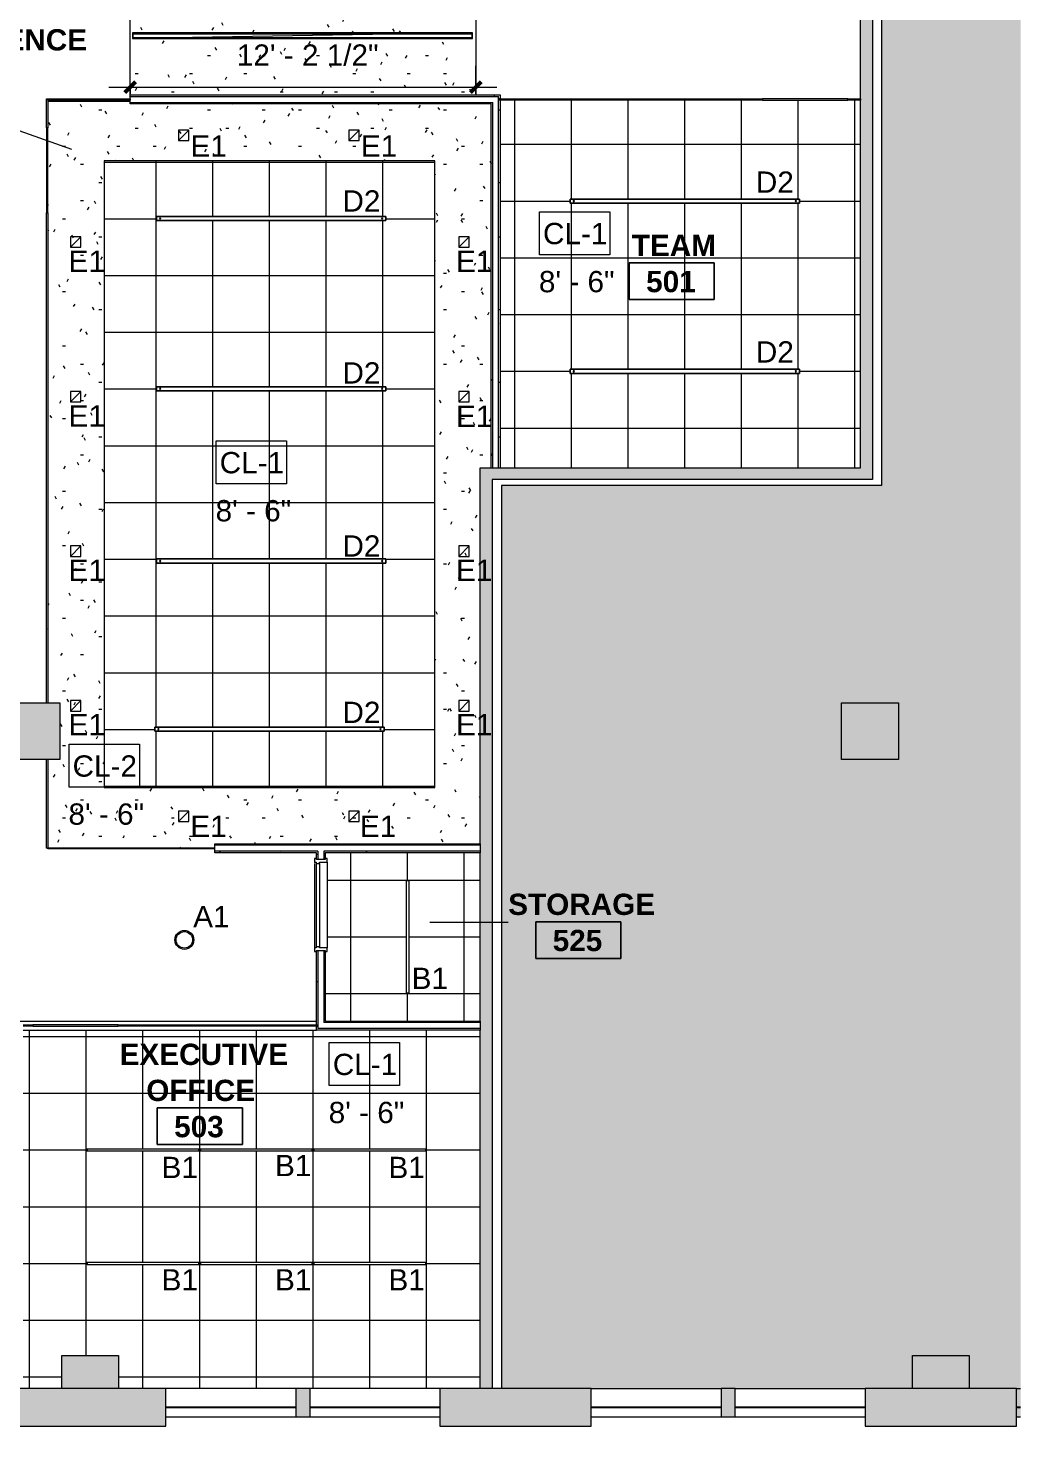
# Model space of a CAD drawing. Header units: inches. Extents: x 0 to 1865, y 0 to 1094.
# Drawn here: x 1445 to 1865, y 0 to 603 of the extents above; entities that cross this region are included whole.
import ezdxf

# ---------------------------------------------------------------- set-up
doc = ezdxf.new("R2010")
doc.units = ezdxf.units.IN
doc.header["$MEASUREMENT"] = 0
for name, color, linetype, lineweight in [('_DEMISING WALLS', 7, 'Continuous', 9), ('A-ANNO-DIMS', 211, 'Continuous', 9), ('A-ANNO-DIMS-96', 211, 'Continuous', 9), ('A-AREA-IDEN', 2, 'Continuous', 9), ('A-CLNG', 13, 'Continuous', 13), ('A-CLNG-IDEN', 151, 'Continuous', 9), ('A-CLNG-PATT', 13, 'Continuous', 13), ('A-DETL', 90, 'Continuous', 9), ('A-DETL-GENF', 92, 'Continuous', 9), ('A-DOOR', 31, 'Continuous', 13), ('A-WALL', 113, 'Continuous', 13), ('A-WALL-PATT', 111, 'Continuous', 13), ('E-LITE-EQPM', 33, 'Continuous', 9), ('E-LITE-EQPM-IDEN', 33, 'Continuous', 9), ('I-WALL', 2, 'Continuous', 13), ('S-COLS', 52, 'Continuous', 13), ('Victor Bldg - 5th Floor_LINK_dwg', 8, 'Continuous', 9), ('WINDOWS', 7, 'Continuous', 9), ('WINDOWS SILL', 7, 'Continuous', 9)]:
    doc.layers.add(name, color=color, linetype=linetype, lineweight=lineweight)
doc.styles.add('Arial', font='arial.ttf', dxfattribs={"height": 9})
doc.styles.add('Swis721 Lt BT', font='swissl.ttf', dxfattribs={"height": 9})
doc.styles.add('Swis721 Lt BT_B', font='', dxfattribs={"height": 9})
doc.styles.get('Swis721 Lt BT_B').set_extended_font_data('Swis721 Lt BT', bold=True)
doc.dimstyles.new('OTJ_-_3_32__Linear__1_2__Tolerance', dxfattribs={"dimscale": 12, "dimtxt": 9.497835, "dimasz": 0.375, "dimexe": 0.75, "dimexo": 0.5, "dimgap": 0.5, "dimtad": 1, "dimdec": 1, "dimrnd": 0.5, "dimzin": 3, "dimdsep": 46, "dimlunit": 4, "dimtxsty": 'Swis721 Lt BT', "dimblk1": 'OBLIQUE', "dimblk2": 'OBLIQUE', "dimsah": 1, "dimcen": 0.09, "dimdle": 0.75, "dimazin": 0, "dimtfac": 1, "dimtdec": 4, "dimtix": 1, "dimtmove": 0, "dimatfit": 3, "dimfxl": 1, "dimtvp": 1, "dimfrac": 2, "dimtolj": 1, "dimtzin": 0, "dimarcsym": 2})
pattern_1 = [(0, (0, 0), (30.72, 7.68), [1.267, -21.773, 1.267, -21.773, -122.88]), (0, (0, 0), (30.72, 7.68), [-46.08, 1.267, -44.813, 1.267, -21.773, -53.76]), (0, (0, 0), (30.72, 7.68), [-115.2, 1.267, -14.093, 1.267, -37.133]), (120, (11.52, 3.84), (-22.011075, 22.7643), [1.267, -21.773, 1.267, -21.773, -122.88]), (120, (11.52, 3.84), (-22.011075, 22.7643), [-46.08, 1.267, -44.813, 1.267, -21.773, -53.76]), (120, (11.52, 3.84), (-22.011075, 22.7643), [-115.2, 1.267, -14.093, 1.267, -37.133]), (240, (15.36, 19.2), (-8.708925, -30.4443), [1.267, -21.773, 1.267, -21.773, -122.88]), (240, (15.36, 19.2), (-8.708925, -30.4443), [-46.08, 1.267, -44.813, 1.267, -21.773, -53.76]), (240, (15.36, 19.2), (-8.708925, -30.4443), [-115.2, 1.267, -14.093, 1.267, -37.133])]

# ---------------------------------------------------------------- blocks, each defined once
blk = doc.blocks.new('Concrete-Rectangular-Column - 24_ X 24_-6973359-REFLECTED CEILING PLAN')
at = {"layer": 'S-COLS', "lineweight": 9}
blk.add_hatch(color=7, dxfattribs=at).paths.add_polyline_path([(12, -12), (12, 12), (-12, 12), (-12, -12)], flags=0)
at = {"layer": 'S-COLS', "color": 8, "lineweight": 20}
for p, q in [((-12, 12), (12, 12)), ((-12, -12), (-12, 12)), ((12, 12), (12, -12)), ((12, -12), (-12, -12))]:
    blk.add_line(p, q, dxfattribs=at)
blk = doc.blocks.new('Concrete-Rectangular-Column - 24_ X 24_-V3-REFLECTED CEILING PLAN')
at = {"layer": 'S-COLS', "lineweight": 9}
blk.add_hatch(color=7, dxfattribs=at).paths.add_polyline_path([(-12, -2), (12, -2), (12, 12), (-12, 12)], flags=0)
at = {"layer": 'S-COLS', "color": 8, "lineweight": 20}
for p, q in [((-12, 12), (12, 12)), ((-12, -2), (-12, 12)), ((12, 12), (12, -2))]:
    blk.add_line(p, q, dxfattribs=at)
blk = doc.blocks.new('L-Pendant-Axis-Sculpt-Direct_Indirect - SCDI-F-8-4584194-REFLECTED CEILING PLAN')
at = {"layer": 'A-DETL-GENF'}
for p, q in [((-48.5, -0.875), (-48.5, 0.875)), ((-48.5, 0.875), (48.5, 0.875)), ((48.5, 0.875), (-48.5, 0.875)), ((-48.5, 0.875), (-48.5, -0.875)), ((48.5, 0.875), (48.5, -0.875)), ((48.5, -0.875), (48.5, 0.875)), ((48.5, -0.875), (-48.5, -0.875)), ((-48.5, -0.875), (48.5, -0.875))]:
    blk.add_line(p, q, dxfattribs=at)
for centre in [(-47, 0), (47, 0)]:
    blk.add_circle(centre, 0.25, dxfattribs=at)
blk = doc.blocks.new('L-PENDANT_FOCAL POINT 3_5 CYLINDER - L-PENDANT_FOCAL POINT 3_5 CYLINDER-7826649-REFLECTED CEILING PLAN')
at = {"layer": 'E-LITE-EQPM'}
for radius in [4, 3.5]:
    blk.add_circle((-0.125, 0), radius, dxfattribs=at)
blk = doc.blocks.new('L-Recessed Square Downlight - 4_-4552743-REFLECTED CEILING PLAN')
at = {"layer": 'E-LITE-EQPM'}
for p, q in [((-2.1875, -2.1875), (-2.1875, 2.1875)), ((-2.1875, 2.1875), (2.1875, 2.1875)), ((-2.1875, 2.1875), (2.1875, -2.1875)), ((2.1875, 2.1875), (2.1875, -2.1875)), ((2.1875, -2.1875), (-2.1875, -2.1875))]:
    blk.add_line(p, q, dxfattribs=at)
blk = doc.blocks.new('Victor Bldg - 5th Floor_LINK_dwg-6972324-REFLECTED CEILING PLAN')
at = {"layer": '_DEMISING WALLS'}
for p, q in [((1645, 236.5), (1645, 175.5)), ((1645, 170.5), (1645, 27.5))]:
    blk.add_line(p, q, dxfattribs=at)
at = {"layer": '_DEMISING WALLS', "flags": 128}
blk.add_lwpolyline([(1805.87, 653.43), (1805.87, 409.5), (1645, 409.5), (1645, 241.5)], dxfattribs=at)
at = {"layer": 'WINDOWS'}
for p, q in [((1503, 19.75), (1558, 19.75)), ((1503, 19.5), (1558, 19.5)), ((1564, 19.75), (1619, 19.75)), ((1564, 19.5), (1619, 19.5)), ((1683, 19.75), (1738, 19.75)), ((1683, 19.5), (1738, 19.5)), ((1744, 19.75), (1799, 19.75)), ((1744, 19.5), (1799, 19.5)), ((1863, 19.75), (1864.71, 19.75)), ((1863, 19.5), (1864.71, 19.5))]:
    blk.add_line(p, q, dxfattribs=at)
at = {"layer": 'WINDOWS SILL'}
for p, q in [((1683, 27.5), (1738, 27.5)), ((1744, 27.5), (1799, 27.5)), ((1863, 27.5), (1864.71, 27.5)), ((1503, 15.5), (1558, 15.5)), ((1564, 15.5), (1619, 15.5)), ((1683, 15.5), (1738, 15.5)), ((1744, 15.5), (1799, 15.5)), ((1863, 15.5), (1864.71, 15.5))]:
    blk.add_line(p, q, dxfattribs=at)
blk = doc.blocks.new('Lighting fixture TBLS-HX-4-15-B-U-W - TBLS-HX-4-24-7815314-REFLECTED CEILING PLAN')
at = {"layer": 'E-LITE-EQPM'}
for p, q in [((-0.54, 23.67), (0.54, 23.67)), ((-0.54, 23.67), (-0.54, -23.67)), ((-0.47, 23.75), (0.47, 23.75)), ((-0.47, 23.75), (-0.47, 23.67)), ((0.47, 23.67), (0.47, 23.75)), ((0.54, -23.67), (0.54, 23.67)), ((0.54, -23.67), (-0.54, -23.67)), ((-0.47, -23.67), (-0.47, -23.75)), ((0.47, -23.75), (-0.47, -23.75)), ((0.47, -23.75), (0.47, -23.67))]:
    blk.add_line(p, q, dxfattribs=at)
blk = doc.blocks.new('RECESSED_Cooper_NeoRay_Straight_Narrow_22DR - WALLWASHER 12_-7955038-REFLECTED CEILING PLAN')
at = {"layer": 'E-LITE-EQPM'}
for p, q in [((1.19, 72), (-1.19, -72)), ((-1.19, -72), (-1.19, 72)), ((-1.19, 72), (1.19, 72)), ((-1.19, 71.75), (-0.84, 71.75)), ((-1.19, 71.75), (-1.19, -71.75)), ((-0.84, 71.75), (0.84, 71.75)), ((-0.84, 71.75), (-0.84, -71.75)), ((-0.84, -71.75), (-0.84, 71.75)), ((0.84, -71.75), (0.84, 71.75)), ((0.84, 71.75), (1.19, 71.75)), ((0.84, 71.75), (0.84, -71.75)), ((1.19, 72), (1.19, -72)), ((1.19, 71.75), (1.19, -71.75)), ((-0.84, -71.75), (-1.19, -71.75)), ((1.19, -72), (-1.19, -72)), ((0.84, -71.75), (-0.84, -71.75)), ((1.19, -71.75), (0.84, -71.75))]:
    blk.add_line(p, q, dxfattribs=at)
blk = doc.blocks.new('Door - Single - Solid Door-8046735-REFLECTED CEILING PLAN')
at = {"layer": 'A-DOOR', "lineweight": 9}
for p, q in [((-14.13, 2.54), (-15.63, 2.54)), ((-15.63, 2.54), (-15.63, 1.79)), ((-14.13, 2.54), (22.12, 2.54)), ((-14.13, -0.59), (-14.13, 2.54)), ((22.12, 2.54), (22.12, -0.59)), ((23.62, 2.54), (22.12, 2.54)), ((23.62, 1.79), (23.62, 2.54)), ((-15.63, -1.96), (-15.63, -2.71)), ((-15.63, -2.71), (-14.13, -2.71)), ((-13.63, -0.59), (-14.13, -0.59)), ((-14.13, -2.09), (-13.63, -2.09)), ((-14.13, -2.71), (-14.13, -2.09)), ((-14.13, -2.71), (-14.01, -2.71)), ((-13.63, -0.59), (21.62, -0.59)), ((-13.63, -2.09), (-13.63, -0.59)), ((-13.63, -2.09), (21.62, -2.09)), ((-13.51, -2.71), (22.12, -2.71)), ((21.62, -0.59), (21.62, -2.09)), ((22.12, -0.59), (21.62, -0.59)), ((21.62, -2.09), (22.12, -2.09)), ((22.12, -2.09), (22.12, -2.71)), ((22.12, -2.71), (23.62, -2.71)), ((23.62, -2.71), (23.62, -1.96))]:
    blk.add_line(p, q, dxfattribs=at)
blk = doc.blocks.new('Lighting fixture TBLS-HX-4-15-B-U-W - TBLS-HX-4-24-V9-REFLECTED CEILING PLAN')
at = {"layer": 'E-LITE-EQPM'}
for p, q in [((-0.54, 23.67), (0.54, 23.67)), ((-0.54, 23.67), (-0.54, -23.67)), ((-0.47, 23.75), (0.47, 23.75)), ((-0.47, 23.75), (-0.47, 23.67)), ((0.47, 23.67), (0.47, 23.75)), ((0.54, -23.67), (0.54, 23.67)), ((0.54, -23.67), (-0.54, -23.67)), ((-0.47, -23.71), (-0.47, -23.75)), ((0.47, -23.75), (-0.47, -23.75)), ((0.47, -23.75), (0.47, -23.71))]:
    blk.add_line(p, q, dxfattribs=at)
blk = doc.blocks.new('Room Tag - Room Name and Number-3379422-REFLECTED CEILING PLAN')
at = {"layer": 'A-AREA-IDEN'}
for p, q in [((-0.1881, -0.1636), (-0.1881, -0.0018)), ((-0.1881, -0.0018), (0.1869, -0.0018)), ((0.1869, -0.0018), (-0.1881, -0.0018)), ((-0.1881, -0.0018), (-0.1881, -0.1636)), ((0.1869, -0.0018), (0.1869, -0.1636)), ((0.1869, -0.1636), (0.1869, -0.0018)), ((0.1869, -0.1636), (-0.1881, -0.1636)), ((-0.1881, -0.1636), (0.1869, -0.1636))]:
    blk.add_line(p, q, dxfattribs=at)
blk = doc.blocks.new('DIMBLOCK1-REFLECTED CEILING PLAN')
at = {"layer": 'A-ANNO-DIMS-96', "transparency": 16777216}
for p, q in [((1487.88, 575.18), (1487.88, 586.99)), ((1634.13, 575.18), (1634.13, 586.99)), ((1478.88, 577.99), (1643.13, 577.99)), ((1487.88, 577.99), (1487.88, 575.18)), ((1634.13, 577.99), (1634.13, 575.18))]:
    blk.add_line(p, q, dxfattribs=at)
at = {"layer": 'A-ANNO-DIMS-96', "lineweight": 50, "transparency": 16777216}
for p, q in [((1487.88, 577.99), (1490.13, 580.24)), ((1634.13, 577.99), (1636.38, 580.24)), ((1487.88, 577.99), (1485.63, 575.74)), ((1634.13, 577.99), (1631.88, 575.74))]:
    blk.add_line(p, q, dxfattribs=at)
at = {"layer": 'A-ANNO-DIMS-96', "color": 0, "transparency": 16777216, "insert": (1533.03, 596.01), "char_height": 9, "width": 67.118, "attachment_point": 1, "line_spacing_factor": 1.005062, "style": 'Swis721 Lt BT'}
blk.add_mtext('12\' - 2 1/2"', dxfattribs=at)
blk = doc.blocks.new('_Oblique')
at = {"color": 0, "linetype": 'ByBlock', "lineweight": -2}
blk.add_line((-0.5, -0.5), (0.5, 0.5), dxfattribs=at)

msp = doc.modelspace()

# ---------------------------------------------------------------- hatches: boundary and pattern name
at = {"layer": 'A-CLNG-PATT'}
h = msp.add_hatch(dxfattribs=at)
h.set_pattern_fill('FP_1', color=256, style=0, pattern_type=2)
h.set_pattern_definition(pattern_1)
h.paths.add_polyline_path([(1489.02, 574.62), (1634.13, 574.62), (1634.13, 722.25), (1487.88, 722.25), (1487.88, 574.62)], flags=0)
h.paths.add_polyline_path([(1609.14, 598.5), (1488.81, 598.5), (1488.81, 600.87), (1632.81, 600.87), (1632.81, 598.5), (1616.81, 598.5)], flags=0)
h = msp.add_hatch(dxfattribs=at)
h.set_pattern_fill('FP_1', color=256, style=0, pattern_type=2)
h.set_pattern_definition(pattern_1)
h.paths.add_polyline_path([(1489.02, 574.62), (1634.13, 574.62), (1634.13, 722.25), (1487.88, 722.25), (1487.88, 574.62)], flags=0)
h.paths.add_polyline_path([(1609.14, 598.5), (1488.81, 598.5), (1488.81, 600.87), (1632.81, 600.87), (1632.81, 598.5), (1616.81, 598.5)], flags=0)
h = msp.add_hatch(dxfattribs=at)
h.set_pattern_fill('FP_1', color=256, style=0, pattern_type=2)
h.set_pattern_definition(pattern_1)
h.paths.add_polyline_path([(1476.81, 256.25), (1523.75, 256.28), (1523.75, 257.87), (1636.06, 257.87), (1636.06, 416.93), (1640.69, 416.93), (1640.69, 570.87), (1487.88, 570.87), (1487.88, 572), (1453, 572), (1453, 317.5), (1458.06, 317.5), (1458.06, 293.5), (1453, 293.5), (1453, 256.25)], flags=0)
h.paths.add_polyline_path([(1476.81, 281.75), (1476.81, 546.75), (1616.81, 546.75), (1616.81, 281.75)], flags=0)
h = msp.add_hatch(dxfattribs=at)
h.set_pattern_fill('FP_1', color=256, style=0, pattern_type=2)
h.set_pattern_definition(pattern_1)
h.paths.add_polyline_path([(1476.81, 256.25), (1523.75, 256.28), (1523.75, 257.87), (1636.06, 257.87), (1636.06, 416.93), (1640.69, 416.93), (1640.69, 570.87), (1487.88, 570.87), (1487.88, 572), (1453, 572), (1453, 317.5), (1458.06, 317.5), (1458.06, 293.5), (1453, 293.5), (1453, 256.25)], flags=0)
h.paths.add_polyline_path([(1476.81, 281.75), (1476.81, 546.75), (1616.81, 546.75), (1616.81, 281.75)], flags=0)
h = msp.add_hatch(dxfattribs=at)
h.set_pattern_fill('FP_3', color=256, style=0, pattern_type=2)
h.set_pattern_definition([(270, (1722.625, 481.75), (-24, -1e-15), []), (180, (1722.625, 481.75), (3e-15, 24), [])])
h.paths.add_polyline_path([(1771.12, 416.93), (1797, 416.93), (1796.97, 572.5), (1644.44, 572.5), (1644.44, 416.93), (1674.12, 416.93)], flags=0)
h.paths.add_polyline_path([(1771.12, 456.88), (1674.12, 456.88), (1674.12, 458.63), (1771.12, 458.63)], flags=0)
h.paths.add_polyline_path([(1720, 528.88), (1674.12, 528.88), (1674.12, 530.63), (1771.12, 530.63), (1771.12, 528.88)], flags=0)
h = msp.add_hatch(dxfattribs=at)
h.set_pattern_fill('FP_12', color=256, style=0, pattern_type=2)
h.set_pattern_definition([(270, (1546.812, 402.25), (-24, -1e-15), []), (180, (1546.812, 402.25), (3e-15, 24), [])])
h.paths.add_polyline_path([(1499.06, 281.75), (1616.81, 281.75), (1616.81, 546.75), (1476.81, 546.75), (1476.81, 281.75), (1498.31, 281.75)], flags=0)
h.paths.add_polyline_path([(1498.31, 305.5), (1498.31, 307.25), (1595.31, 307.25), (1595.31, 305.5), (1499.06, 305.5)], flags=0)
h.paths.add_polyline_path([(1596.06, 376.62), (1499.06, 376.62), (1499.06, 378.37), (1596.06, 378.37)], flags=0)
h.paths.add_polyline_path([(1499.06, 449.5), (1499.06, 451.25), (1596.06, 451.25), (1596.06, 449.5), (1595.31, 449.5)], flags=0)
h.paths.add_polyline_path([(1596.06, 521.5), (1499.06, 521.5), (1499.06, 523.25), (1596.06, 523.25)], flags=0)
h = msp.add_hatch(dxfattribs=at)
h.set_pattern_fill('FP_24', color=256, style=0, pattern_type=2)
h.set_pattern_definition([(270, (1605.22, 218.5), (-24, -1e-15), []), (180, (1605.22, 218.5), (3e-15, 24), [])])
h.paths.add_polyline_path([(1636.06, 182.87), (1636.04, 254.12), (1570.44, 254.12), (1570.44, 251.62), (1571.19, 251.62), (1571.19, 212.37), (1570.44, 212.37), (1570.44, 182.87), (1633.8, 182.87)], flags=0)
h.paths.add_polyline_path([(1604.77, 194.82), (1604.77, 242.17), (1605.85, 242.17), (1605.85, 194.82)], flags=0)
h = msp.add_hatch(dxfattribs=at)
h.set_pattern_fill('FP_18', color=256, style=0, pattern_type=2)
h.set_pattern_definition([(0, (1541.28, 80.375), (0, -24), []), (270, (1541.28, 80.375), (-24, -1e-15), [])])
h.paths.add_polyline_path([(1442.62, 27.5), (1459, 27.5), (1459, 41.5), (1483, 41.5), (1483, 27.5), (1636.06, 27.5), (1636.06, 179.12), (1442.62, 179.12), (1442.62, 28.12)], flags=0)
h.paths.add_polyline_path([(1471.74, 79.88), (1469.61, 79.88), (1469.62, 80.95), (1516.96, 80.92), (1516.96, 79.88), (1476.94, 79.88)], flags=0)
h.paths.add_polyline_path([(1565.61, 79.88), (1565.61, 80.95), (1612.96, 80.95), (1612.96, 79.88), (1565.65, 79.88)], flags=0)
h.paths.add_polyline_path([(1564.74, 79.88), (1517.61, 79.88), (1517.61, 80.95), (1564.96, 80.92), (1564.96, 79.88)], flags=0)
h.paths.add_polyline_path([(1516.96, 127.84), (1469.61, 127.84), (1469.62, 128.91), (1516.96, 128.91), (1516.96, 128.23)], flags=0)
h.paths.add_polyline_path([(1612.96, 127.84), (1565.61, 127.84), (1565.61, 128.91), (1612.96, 128.91)], flags=0)
h.paths.add_polyline_path([(1517.61, 127.84), (1517.61, 128.91), (1564.96, 128.91), (1564.96, 127.84), (1520.84, 127.84)], flags=0)
at = {"layer": 'A-DETL-GENF'}
h = msp.add_hatch(color=254, dxfattribs=at)
h.paths.add_polyline_path([(1864.71, 15.5), (1864.71, 749.5), (1858.12, 749.5), (1858.12, 714.25), (1805.94, 714.25), (1805.94, 677.43), (1813, 677.43), (1813, 653.43), (1805.94, 653.43), (1805.94, 409.5), (1645.06, 409.5), (1645.06, 27.5), (1819, 27.5), (1819, 41.5), (1843, 41.5), (1843, 27.5), (1863, 27.5), (1863, 15.5)], flags=0)
h.paths.add_polyline_path([(1803.83, 293.5), (1789, 293.5), (1789, 317.5), (1813, 317.5), (1813, 293.5), (1805.94, 293.5)], flags=0)
h.paths.add_polyline_path([(1491.69, 813), (1491.69, 1093.8), (1321.5, 1093.8), (1321.5, 1013.5), (1323.88, 1013.5), (1323.88, 1014.25), (1325.38, 1014.25), (1325.38, 1013.62), (1325.88, 1013.62), (1325.88, 1012.13), (1325.38, 1012.13), (1325.38, 1008.5), (1361.63, 1008.5), (1361.63, 1012.13), (1361.13, 1012.13), (1361.13, 1013.62), (1361.63, 1013.62), (1361.63, 1014.25), (1363.13, 1014.25), (1363.13, 1013.5), (1381.5, 1013.5), (1381.5, 1064.75), (1383, 1064.75), (1383, 1064.41), (1391, 1064.41), (1391, 1039), (1407, 1039), (1407, 1034.5), (1464.5, 1034.5), (1464.5, 1037), (1485, 1037), (1485, 1064.41), (1491.5, 1064.41), (1491.5, 1001.5), (1485, 1001.5), (1485, 1029), (1464.5, 1029), (1464.5, 1030.5), (1407, 1030.5), (1407, 1027), (1391, 1027), (1391, 930.5), (1485, 930.5), (1485, 959.5), (1491.5, 959.5), (1491.5, 897.5), (1485, 897.5), (1485, 926.5), (1395, 926.5), (1395, 906.5), (1391, 906.5), (1391, 826.5), (1485, 826.5), (1485, 855.5), (1491.5, 855.5), (1491.5, 813), (1491.63, 813)], flags=0)
h.paths.add_polyline_path([(1286.63, 813), (1286.63, 815.63), (1286.13, 815.63), (1286.13, 817.13), (1286.63, 817.13), (1286.63, 817.75), (1288.13, 817.75), (1288.13, 817), (1290.75, 817), (1290.75, 856.63), (1295.88, 856.63), (1295.88, 865.13), (1290.75, 865.13), (1290.75, 912.38), (1294.25, 912.38), (1294.25, 868.63), (1318, 868.63), (1318, 912.38), (1315.44, 912.38), (1315.44, 912.5), (993.06, 912.5), (993.06, 951.5), (990.43, 951.5), (990.43, 950.75), (988.93, 950.75), (988.93, 956.13), (988.43, 956.17), (988.43, 957.63), (988.93, 957.63), (988.93, 958.25), (990.43, 958.25), (990.43, 957.5), (993.06, 957.5), (993.06, 1017.06), (1016.5, 1017.06), (1016.5, 1037.5), (1036, 1037.5), (1036, 1093.8), (867.44, 1093.8), (867.44, 957.5), (951.18, 957.5), (951.18, 958.25), (952.68, 958.25), (952.68, 957.63), (953.18, 957.63), (953.18, 956.13), (952.68, 956.13), (952.68, 950.75), (951.18, 950.75), (951.18, 951.5), (833.56, 951.5), (833.56, 907.5), (848.81, 907.5), (848.81, 908.25), (850.31, 908.25), (850.31, 905.37), (850.81, 905.37), (850.81, 904), (886.06, 904), (886.06, 905.37), (886.56, 905.37), (886.56, 908.25), (888.06, 908.21), (888.06, 907.5), (902.81, 907.5), (902.81, 951.31), (907.31, 951.31), (907.31, 817.56), (1002.88, 817.56), (1002.88, 818.31), (1004.38, 818.31), (1004.38, 814.44), (1004.88, 814.44), (1004.88, 813), (1040.13, 813), (1040.13, 814.44), (1040.63, 814.44), (1040.63, 818.31), (1042.13, 818.31), (1042.13, 817.56), (1052, 817.56), (1052, 813.06), (1042.13, 813.06), (1042.13, 813), (1052.5, 813), (1052.5, 912.38), (1058.5, 912.38), (1058.5, 817), (1248.88, 817), (1248.88, 817.75), (1250.38, 817.75), (1250.38, 817.13), (1250.88, 817.13), (1250.88, 815.63), (1250.38, 815.63), (1250.38, 813), (1286.5, 813)], flags=0)
h.paths.add_polyline_path([(1488.5, 813), (1488.5, 814.5), (1488.25, 814.5), (1488.25, 813)], flags=0)
h.paths.add_polyline_path([(902.81, 813), (1002.88, 813), (1002.88, 813.06), (902.81, 813.06)], flags=0)
h.paths.add_polyline_path([(1633.75, 813.25), (1633.75, 814.5), (1633.5, 814.5), (1633.5, 813.25)], flags=0)
h.paths.add_polyline_path([(1295.88, 817), (1295.88, 853.13), (1294.25, 853.13), (1294.25, 817)], flags=0)
h.paths.add_polyline_path([(1321.5, 817), (1321.5, 865.13), (1299.38, 865.13), (1299.38, 817), (1303.1, 817)], flags=0)
h.paths.add_polyline_path([(1854.62, 817.75), (1864.71, 817.75), (1864.71, 994.5), (1841.99, 994.5), (1841.99, 1002.5), (1843.49, 1002.5), (1843.49, 1093.8), (1737.13, 1093.8), (1737.13, 932.5), (1737.25, 932.5), (1737.25, 924.5), (1737.13, 924.5), (1737.13, 826.5), (1737.06, 826.5), (1737.06, 817.75), (1747.65, 817.75)], flags=0)
h.paths.add_polyline_path([(1710.5, 817.75), (1710.5, 826.5), (1730.63, 826.5), (1730.63, 924.5), (1710.5, 924.5), (1710.5, 926.5), (1657.5, 926.5), (1657.5, 924.5), (1637, 924.5), (1637, 897.5), (1630.5, 897.5), (1630.5, 855.5), (1637, 855.5), (1637, 826.5), (1657.5, 826.5), (1657.5, 817.75), (1689.12, 817.75)], flags=0)
h.paths.add_polyline_path([(1321.44, 912.38), (1321.5, 912.38), (1321.5, 927.56), (1321.44, 927.56), (1321.44, 924.5)], flags=0)
h.paths.add_polyline_path([(1023.22, 916), (1023.22, 936.5), (1026.38, 936.5), (1026.38, 1013.5), (1016.5, 1013.5), (1016.5, 1013.56), (996.56, 1013.56), (996.56, 916)], flags=0)
h.paths.add_polyline_path([(1162.33, 924.5), (1208, 924.5), (1208, 932.5), (1047.22, 932.5), (1047.22, 924.5), (1133.55, 924.5)], flags=0)
h.paths.add_polyline_path([(1279.4, 924.5), (1315.44, 924.5), (1315.42, 924.56), (1257.19, 924.56), (1257.19, 956.69), (1213, 956.69), (1213, 924.5), (1261.61, 924.5)], flags=0)
h.paths.add_polyline_path([(1317.6, 927.56), (1318, 927.56), (1318, 927.94), (1317.25, 927.94), (1317.25, 929.44), (1317.88, 929.44), (1317.88, 929.94), (1319.38, 929.94), (1319.38, 929.44), (1321.5, 929.44), (1321.5, 965.69), (1319.38, 965.69), (1319.38, 965.19), (1317.88, 965.19), (1317.88, 965.69), (1317.25, 965.69), (1317.25, 967.19), (1318, 967.19), (1318, 1004.12), (1261, 1004.12), (1261, 1009.12), (1318, 1009.12), (1318, 1066.12), (1042, 1066.12), (1042, 936.5), (1090, 936.5), (1090, 960.5), (1095, 960.5), (1095, 936.5), (1208, 936.5), (1208, 960.69), (1261.19, 960.69), (1261.19, 927.56), (1317.25, 927.56)], flags=0)
h.paths.add_polyline_path([(1657.5, 930.5), (1710.5, 930.5), (1710.5, 932.5), (1730.63, 932.5), (1730.63, 1093.8), (1630.5, 1093.8), (1630.5, 1064.5), (1637, 1064.5), (1637, 1001.5), (1630.5, 1001.5), (1630.5, 959.5), (1637, 959.5), (1637, 932.5), (1657.5, 932.5)], flags=0)
h.paths.add_polyline_path([(1029.88, 936.5), (1038.5, 936.5), (1038.5, 1013.5), (1029.88, 1013.5), (1029.88, 956.17)], flags=0)
h.paths.add_polyline_path([(838, 957.5), (861.94, 957.5), (861.94, 1093.8), (838, 1093.8), (838, 1037.5), (853, 1037.5), (853, 1013.5), (838, 1013.5)], flags=0)
h.paths.add_polyline_path([(1854.62, 1002.5), (1864.71, 1002.5), (1864.71, 1045.5), (1847.99, 1045.5), (1847.99, 1002.5)], flags=0)
h.paths.add_polyline_path([(467.1, 1017), (493.14, 1017), (493.14, 1037.5), (517.14, 1037.5), (517.14, 1017), (765, 1017), (765, 1093.8), (30, 1093.8), (30, 1064.5), (34.12, 1064.5), (34.12, 1017), (464.6, 1017)], flags=0)
h.paths.add_polyline_path([(1864.71, 1052), (1864.71, 1093.8), (1847.99, 1093.8), (1847.99, 1052), (1854.62, 1052)], flags=0)
h.paths.add_polyline_path([(1189.27, 1070.12), (1318, 1070.12), (1318, 1080.12), (1042, 1080.12), (1042, 1070.12), (1162.33, 1070.12)], flags=0)
h.paths.add_polyline_path([(1162.33, 1084.12), (1318, 1084.12), (1318, 1093.8), (1042, 1093.8), (1042, 1084.12), (1159.23, 1084.12)], flags=0)
h = msp.add_hatch(color=7, dxfattribs=at)
h.paths.add_polyline_path([(510.63, 0), (512.25, 0), (512.25, 23.12), (510.25, 23.12), (510.25, 26.12), (479.25, 26.12), (479.25, 23.12), (411, 23.12), (411, 4), (418, 4), (418, 0), (510.25, 0)], flags=0)
h.paths.add_polyline_path([(338, 0), (338, 4), (349.13, 4), (349.13, 23.12), (273, 23.12), (273, 4), (280, 4), (280, 0)], flags=0)
h.paths.add_polyline_path([(650.5, 0), (650.5, 23.12), (648.25, 23.12), (648.25, 33.13), (614, 33.13), (614, 23.12), (596.25, 23.12), (596.25, 0), (648.25, 0)], flags=0)
h.paths.add_polyline_path([(142, 0), (200, 0), (200, 4), (211.12, 4), (211.12, 23.12), (135, 23.12), (135, 4), (142, 4)], flags=0)
h.paths.add_polyline_path([(34.12, 0), (62, 0), (62, 4), (69, 4), (69, 23.12), (22.13, 23.12), (22.13, 74.5), (4, 74.5), (4, 66), (0, 66), (0, 0), (22.13, 0)], flags=0)
h.paths.add_polyline_path([(1045.27, 0), (1049, 0), (1049, 14.5), (1079, 14.5), (1079, 11.5), (1143, 11.5), (1143, 27.5), (1093, 27.5), (1093, 32.59), (1032.06, 32.59), (1032.06, 41.59), (1011.06, 41.59), (1011.06, 0), (1032.06, 0)], flags=0)
h.paths.add_polyline_path([(778.25, 0), (788.75, 0), (788.75, 23.12), (780.88, 23.12), (780.88, 56), (751.25, 56), (751.25, 23.12), (734.5, 23.12), (734.5, 0), (754.25, 0)], flags=0)
h.paths.add_polyline_path([(872.75, 0), (927.06, 0), (927.06, 22.84), (913.5, 22.84), (913.5, 33.13), (884.25, 33.13), (884.25, 23.12), (874.75, 23.12), (874.75, 19), (872.75, 19)], flags=0)
h.paths.add_polyline_path([(1319.45, 11.5), (1323.07, 11.5), (1323.07, 27.5), (1259, 27.5), (1259, 11.5), (1303.45, 11.5)], flags=0)
h.paths.add_polyline_path([(1503, 11.5), (1503, 27.5), (1439, 27.5), (1439, 11.5), (1483, 11.5)], flags=0)
h.paths.add_polyline_path([(1843, 11.5), (1863, 11.5), (1863, 27.5), (1799, 27.5), (1799, 11.5), (1819, 11.5)], flags=0)
h.paths.add_polyline_path([(1636.06, 11.5), (1683, 11.5), (1683, 27.5), (1619, 27.5), (1619, 11.5), (1630.58, 11.5)], flags=0)
h.paths.add_polyline_path([(1204, 15.5), (1204, 27.5), (1198, 27.5), (1198, 15.5), (1202.13, 15.5)], flags=0)
h.paths.add_polyline_path([(1384, 15.5), (1384, 27.5), (1378, 27.5), (1378, 15.5)], flags=0)
h.paths.add_polyline_path([(1564, 15.5), (1564, 27.5), (1558, 27.5), (1558, 15.5)], flags=0)
h.paths.add_polyline_path([(1738, 15.5), (1744, 15.5), (1744, 27.5), (1738, 27.5)], flags=0)
h.paths.add_polyline_path([(4, 123.5), (22.13, 123.5), (22.13, 170.37), (34.12, 170.37), (34.12, 224.5), (12, 224.5), (12, 212.5), (0, 212.5), (0, 132), (4, 132), (4, 130.39)], flags=0)
h.paths.add_polyline_path([(34.12, 310.5), (34.12, 392.5), (12, 392.5), (12, 380.5), (3.5, 380.5), (3.5, 322.5), (12, 322.5), (12, 310.5), (30.13, 310.5)], flags=0)
h.paths.add_polyline_path([(34.12, 478.5), (34.12, 560.5), (12, 560.5), (12, 548.5), (3.5, 548.5), (3.5, 490.5), (12, 490.5), (12, 478.5), (30.13, 478.5)], flags=0)
h.paths.add_polyline_path([(30.13, 646.5), (34.12, 646.5), (34.12, 728.5), (12, 728.5), (12, 716.5), (3.5, 716.5), (3.5, 658.5), (12, 658.5), (12, 646.5)], flags=0)
h.paths.add_polyline_path([(30.13, 814.5), (34.12, 814.5), (34.12, 896.5), (12, 896.5), (12, 884.5), (3.5, 884.5), (3.5, 826.5), (12, 826.5), (12, 814.5)], flags=0)
h.paths.add_polyline_path([(20.97, 982.5), (34.12, 982.5), (34.12, 1064.5), (12, 1064.5), (12, 1052.5), (3.5, 1052.5), (3.5, 994.5), (12, 994.5), (12, 982.5)], flags=0)
at = {"layer": 'A-WALL-PATT', "lineweight": 9}
for points in [[(1802, 411.93), (1802, 653.43), (1797, 653.43), (1797, 411.93)], [(1787.08, 411.93), (1797, 411.93), (1797, 416.93), (1636.06, 416.93), (1636.06, 411.93), (1644.44, 411.93)], [(1636.06, 27.5), (1641.06, 27.5), (1641.06, 411.93), (1636.06, 411.93), (1636.06, 41.5)]]:
    msp.add_hatch(color=7, dxfattribs=at).paths.add_polyline_path(points, flags=0)
h = msp.add_hatch(dxfattribs=at)
h.set_pattern_fill('FP_1', color=256, style=0, pattern_type=2)
h.set_pattern_definition(pattern_1)
h.paths.add_polyline_path([(1511.77, 574), (1643.81, 574), (1643.81, 574.62), (1487.88, 574.62), (1487.88, 574), (1489.02, 574)], flags=0)
h = msp.add_hatch(dxfattribs=at)
h.set_pattern_fill('FP_1', color=256, style=0, pattern_type=2)
h.set_pattern_definition(pattern_1)
h.paths.add_polyline_path([(1644.44, 416.93), (1644.44, 572.5), (1643.81, 572.5), (1643.81, 416.93)], flags=0)
h.paths.add_polyline_path([(1643.81, 573), (1644.44, 573), (1644.44, 574.62), (1643.81, 574.62), (1643.81, 574)], flags=0)
h = msp.add_hatch(dxfattribs=at)
h.set_pattern_fill('FP_1', color=256, style=0, pattern_type=2)
h.set_pattern_definition(pattern_1)
h.paths.add_polyline_path([(1489.04, 570.87), (1640.69, 570.87), (1640.68, 571.5), (1487.88, 571.5), (1487.88, 570.87)], flags=0)
h = msp.add_hatch(dxfattribs=at)
h.set_pattern_fill('FP_1', color=256, style=0, pattern_type=2)
h.set_pattern_definition(pattern_1)
h.paths.add_polyline_path([(1641.06, 416.93), (1641.31, 416.93), (1641.31, 571.5), (1640.69, 571.5), (1640.69, 416.93)], flags=0)
h = msp.add_hatch(dxfattribs=at)
h.set_pattern_fill('FP_1', color=256, style=0, pattern_type=2)
h.set_pattern_definition(pattern_1)
h.paths.add_polyline_path([(1636.04, 257.25), (1636.06, 257.25), (1636.06, 257.87), (1523.75, 257.87), (1523.75, 257.25), (1630.58, 257.25)], flags=0)
h = msp.add_hatch(dxfattribs=at)
h.set_pattern_fill('FP_1', color=256, style=0, pattern_type=2)
h.set_pattern_definition(pattern_1)
h.paths.add_polyline_path([(1569.81, 254.12), (1636.06, 254.12), (1636.06, 254.75), (1569.81, 254.75), (1569.81, 254.61)], flags=0)
h.paths.add_polyline_path([(1523.81, 254.12), (1567.31, 254.12), (1567.31, 254.75), (1523.75, 254.75), (1523.75, 254.12)], flags=0)
h = msp.add_hatch(dxfattribs=at)
h.set_pattern_fill('FP_1', color=256, style=0, pattern_type=2)
h.set_pattern_definition(pattern_1)
h.paths.add_polyline_path([(1566.69, 179.12), (1567.31, 179.12), (1567.31, 180.75), (1566.69, 180.75), (1566.69, 179.75)], flags=0)
h.paths.add_polyline_path([(1567.31, 181.25), (1567.31, 212.75), (1566.69, 212.75), (1566.69, 181.25)], flags=0)
h.paths.add_polyline_path([(1567.31, 251.25), (1567.31, 254.12), (1566.69, 254.12), (1566.69, 251.25)], flags=0)
h = msp.add_hatch(dxfattribs=at)
h.set_pattern_fill('FP_1', color=256, style=0, pattern_type=2)
h.set_pattern_definition(pattern_1)
h.paths.add_polyline_path([(1569.81, 182.25), (1570.44, 182.25), (1570.44, 212.75), (1569.81, 212.75), (1569.81, 182.87)], flags=0)
h.paths.add_polyline_path([(1570.44, 251.25), (1570.44, 254.12), (1569.81, 254.12), (1569.81, 251.25)], flags=0)
h = msp.add_hatch(dxfattribs=at)
h.set_pattern_fill('FP_1', color=256, style=0, pattern_type=2)
h.set_pattern_definition(pattern_1)
h.paths.add_polyline_path([(1636.06, 182.25), (1636.06, 182.87), (1570.44, 182.87), (1570.44, 182.25), (1633.79, 182.25)], flags=0)

# ---------------------------------------------------------------- linework, layer by layer
at = {"layer": 'A-AREA-IDEN'}
for p, q in [((1463.14, 551.55), (1424.99, 565.09)), ((1614.72, 224.73), (1647.89, 224.73))]:
    msp.add_line(p, q, dxfattribs=at)
at = {"layer": 'A-CLNG'}
for p, q in [((1487.88, 574.62), (1487.88, 723.88)), ((1634.13, 723.88), (1634.13, 574.62)), ((1632.81, 600.87), (1488.81, 600.87)), ((1488.81, 600.87), (1488.81, 598.5)), ((1488.81, 598.5), (1632.81, 598.5)), ((1632.81, 598.5), (1632.81, 600.87)), ((1452.5, 572.75), (1452.5, 573)), ((1452.5, 573), (1453, 573)), ((1453, 572), (1487.88, 572)), ((1616.81, 546.75), (1476.81, 546.75)), ((1476.81, 546.75), (1476.81, 281.75)), ((1616.81, 281.75), (1616.81, 546.75)), ((1476.81, 281.75), (1616.81, 281.75)), ((874.63, 182.87), (1566.69, 182.87)), ((1442.62, 179.12), (1566.69, 179.12)), ((1558, 27.5), (1503, 27.5)), ((1619, 27.5), (1564, 27.5))]:
    msp.add_line(p, q, dxfattribs=at)
at = {"layer": 'A-CLNG-IDEN', "flags": 128}
for points in [[(1661.11, 525.27), (1690.87, 525.27), (1690.87, 507.04), (1661.11, 507.04)], [(1524.27, 428.36), (1554.03, 428.36), (1554.03, 410.13), (1524.27, 410.13)], [(1462, 300.04), (1491.76, 300.04), (1491.76, 281.81), (1462, 281.81)], [(1572.14, 173.83), (1601.9, 173.83), (1601.9, 155.6), (1572.14, 155.6)]]:
    msp.add_lwpolyline(points, close=True, dxfattribs=at)
at = {"layer": 'A-DETL'}
for p, q in [((1805.94, 714.25), (1805.94, 409.5)), ((1805.94, 409.5), (1645.06, 409.5)), ((1645.06, 409.5), (1645.06, 27.5)), ((1503, 27.5), (1439, 27.5)), ((1503, 11.5), (1503, 27.5)), ((1564, 27.5), (1558, 27.5)), ((1558, 27.5), (1558, 15.5)), ((1564, 15.5), (1564, 27.5)), ((1683, 27.5), (1619, 27.5)), ((1619, 27.5), (1619, 11.5)), ((1683, 27.5), (1738, 27.5)), ((1683, 11.5), (1683, 27.5)), ((1744, 27.5), (1738, 27.5)), ((1738, 27.5), (1738, 15.5)), ((1744, 27.5), (1799, 27.5)), ((1744, 15.5), (1744, 27.5)), ((1863, 27.5), (1799, 27.5)), ((1799, 27.5), (1799, 11.5)), ((1863, 11.5), (1863, 27.5)), ((1558, 15.5), (1564, 15.5)), ((1738, 15.5), (1744, 15.5)), ((1863, 15.5), (1864.71, 15.5)), ((1439, 11.5), (1503, 11.5)), ((1619, 11.5), (1683, 11.5)), ((1799, 11.5), (1863, 11.5))]:
    msp.add_line(p, q, dxfattribs=at)
at = {"layer": 'A-WALL'}
for p, q in [((1487.88, 574), (1643.81, 574)), ((1487.88, 573), (1487.88, 572.5)), ((1643.81, 416.93), (1643.81, 574)), ((1644.44, 573), (1643.81, 573)), ((1797, 573), (1797, 572.5)), ((1487.88, 571.5), (1641.31, 571.5)), ((1641.31, 416.93), (1641.31, 571.5)), ((1644.44, 572.5), (1643.81, 572.5)), ((1636.06, 257.25), (1523.75, 257.25)), ((1523.75, 255.75), (1523.75, 256.25)), ((1567.31, 254.75), (1523.75, 254.75)), ((1567.31, 254.75), (1567.31, 251.25)), ((1636.06, 254.75), (1569.81, 254.75)), ((1569.81, 254.75), (1569.81, 251.25)), ((1636.06, 257.87), (1636.06, 254.12)), ((1567.31, 212.75), (1567.31, 179.75)), ((1569.81, 212.75), (1569.81, 182.25)), ((1566.69, 181.25), (1567.31, 181.25)), ((1636.06, 182.25), (1569.81, 182.25)), ((1636.06, 182.87), (1636.06, 179.12)), ((1566.69, 180.75), (1567.31, 180.75)), ((1636.06, 179.75), (1567.31, 179.75))]:
    msp.add_line(p, q, dxfattribs=at)
at = {"layer": 'I-WALL', "color": 8, "lineweight": 20}
for p, q in [((1797, 573), (1797, 653.43)), ((1802, 653.43), (1802, 411.93)), ((1797, 416.93), (1797, 572.5)), ((1636.06, 416.93), (1797, 416.93)), ((1636.06, 257.87), (1636.06, 416.93)), ((1802, 411.93), (1641.06, 411.93)), ((1641.06, 411.93), (1641.06, 27.5)), ((1636.06, 182.87), (1636.06, 254.12)), ((1636.06, 27.5), (1636.06, 179.12))]:
    msp.add_line(p, q, dxfattribs=at)
at = {"layer": 'I-WALL'}
for p, q in [((1452.5, 560.75), (1452.5, 572.75)), ((1452.5, 572.75), (1453, 572.75)), ((1453, 572.75), (1453, 573)), ((1453, 573), (1487.88, 573)), ((1487.88, 573), (1487.88, 574.62)), ((1487.88, 574.62), (1644.44, 574.62)), ((1644.44, 574.62), (1644.44, 573)), ((1644.44, 573), (1755.56, 573)), ((1755.56, 573), (1755.56, 572.5)), ((1791.56, 572.5), (1791.56, 573)), ((1791.56, 573), (1797, 573)), ((1453, 572.5), (1453, 560.75)), ((1487.88, 572.5), (1453, 572.5)), ((1487.88, 570.87), (1487.88, 572.5)), ((1640.69, 570.87), (1487.88, 570.87)), ((1640.69, 416.93), (1640.69, 570.87)), ((1644.44, 572.5), (1644.44, 416.93)), ((1755.56, 572.5), (1644.44, 572.5)), ((1797, 572.5), (1791.56, 572.5)), ((1453, 560.75), (1452.5, 560.75)), ((1452.5, 317.5), (1452.5, 524.75)), ((1452.5, 524.75), (1453, 524.75)), ((1453, 524.75), (1453, 317.5)), ((1452.5, 256), (1452.5, 293.5)), ((1453, 293.5), (1453, 256.25)), ((1453, 256), (1452.5, 256)), ((1453, 256.25), (1523.75, 256.25)), ((1453, 255.75), (1453, 256)), ((1523.75, 255.75), (1453, 255.75)), ((1523.75, 257.87), (1636.06, 257.87)), ((1523.75, 256.25), (1523.75, 257.87)), ((1523.75, 254.12), (1523.75, 255.75)), ((1566.69, 254.12), (1523.75, 254.12)), ((1566.69, 251.25), (1566.69, 254.12)), ((1636.06, 254.12), (1570.44, 254.12)), ((1570.44, 254.12), (1570.44, 251.25)), ((1570.44, 251.25), (1566.69, 251.25)), ((1566.69, 181.25), (1566.69, 212.75)), ((1566.69, 212.75), (1570.44, 212.75)), ((1570.44, 212.75), (1570.44, 182.87)), ((1442.62, 181.25), (1446.75, 181.25)), ((1446.75, 181.25), (1446.75, 180.75)), ((1482.75, 180.75), (1482.75, 181.25)), ((1482.75, 181.25), (1566.69, 181.25)), ((1570.44, 182.87), (1636.06, 182.87)), ((1446.75, 180.75), (1442.62, 180.75)), ((1566.69, 180.75), (1482.75, 180.75)), ((1566.69, 179.12), (1566.69, 180.75)), ((1636.06, 179.12), (1566.69, 179.12))]:
    msp.add_line(p, q, dxfattribs=at)
at = {"layer": 'I-WALL', "lineweight": 9}
for p, q in [((1791.56, 573), (1755.56, 573)), ((1755.56, 572.5), (1791.56, 572.5)), ((1452.5, 560.75), (1452.5, 524.75)), ((1453, 524.75), (1453, 560.75)), ((1482.75, 181.25), (1446.75, 181.25)), ((1446.75, 180.75), (1482.75, 180.75))]:
    msp.add_line(p, q, dxfattribs=at)

# ---------------------------------------------------------------- block references
at = {"layer": 'A-AREA-IDEN', "xscale": 95.99999999999994, "yscale": 95.99999999999994, "zscale": 95.99999999999994}
for p in [(1717.17, 503.82), (1677.63, 225.12), (1517.42, 146.39)]:
    msp.add_blockref('Room Tag - Room Name and Number-3379422-REFLECTED CEILING PLAN', p, dxfattribs=at)
at = {"layer": 'A-DOOR', "rotation": 270}
msp.add_blockref('Door - Single - Solid Door-8046735-REFLECTED CEILING PLAN', (1568.65, 235.99), dxfattribs=at)
at = {"layer": 'E-LITE-EQPM', "extrusion": (0, 0, -1)}
for name, p, rotation in [('RECESSED_Cooper_NeoRay_Straight_Narrow_22DR - WALLWASHER 12_-7955038-REFLECTED CEILING PLAN', (-1560.81, 599.69), 89.99999999999974), ('L-Recessed Square Downlight - 4_-4552743-REFLECTED CEILING PLAN', (-1510.56, 557.5), 180), ('L-Recessed Square Downlight - 4_-4552743-REFLECTED CEILING PLAN', (-1582.56, 557.5), 180), ('L-Pendant-Axis-Sculpt-Direct_Indirect - SCDI-F-8-4584194-REFLECTED CEILING PLAN', (-1722.62, 529.75), 180), ('L-Pendant-Axis-Sculpt-Direct_Indirect - SCDI-F-8-4584194-REFLECTED CEILING PLAN', (-1547.56, 522.37), 180), ('L-Recessed Square Downlight - 4_-4552743-REFLECTED CEILING PLAN', (-1464.81, 512.5), 180), ('L-Recessed Square Downlight - 4_-4552743-REFLECTED CEILING PLAN', (-1629.19, 512.5), 180), ('L-Pendant-Axis-Sculpt-Direct_Indirect - SCDI-F-8-4584194-REFLECTED CEILING PLAN', (-1722.62, 457.75), 180), ('L-Recessed Square Downlight - 4_-4552743-REFLECTED CEILING PLAN', (-1464.81, 447.08), 180), ('L-Pendant-Axis-Sculpt-Direct_Indirect - SCDI-F-8-4584194-REFLECTED CEILING PLAN', (-1547.56, 450.37), 180), ('L-Recessed Square Downlight - 4_-4552743-REFLECTED CEILING PLAN', (-1629.19, 447.08), 180), ('L-Recessed Square Downlight - 4_-4552743-REFLECTED CEILING PLAN', (-1464.81, 381.67), 180), ('L-Recessed Square Downlight - 4_-4552743-REFLECTED CEILING PLAN', (-1629.19, 381.67), 180), ('L-Pendant-Axis-Sculpt-Direct_Indirect - SCDI-F-8-4584194-REFLECTED CEILING PLAN', (-1547.56, 377.5), 180), ('L-Recessed Square Downlight - 4_-4552743-REFLECTED CEILING PLAN', (-1464.81, 316.25), 180), ('L-Recessed Square Downlight - 4_-4552743-REFLECTED CEILING PLAN', (-1629.19, 316.25), 180), ('L-Pendant-Axis-Sculpt-Direct_Indirect - SCDI-F-8-4584194-REFLECTED CEILING PLAN', (-1546.81, 306.37), 180), ('L-Recessed Square Downlight - 4_-4552743-REFLECTED CEILING PLAN', (-1510.56, 269.5), 180), ('L-Recessed Square Downlight - 4_-4552743-REFLECTED CEILING PLAN', (-1582.56, 269.5), 180), ('Lighting fixture TBLS-HX-4-15-B-U-W - TBLS-HX-4-24-V9-REFLECTED CEILING PLAN', (-1605.31, 218.5), 180), ('Lighting fixture TBLS-HX-4-15-B-U-W - TBLS-HX-4-24-7815314-REFLECTED CEILING PLAN', (-1493.28, 128.37), 269.9999999999999), ('Lighting fixture TBLS-HX-4-15-B-U-W - TBLS-HX-4-24-7815314-REFLECTED CEILING PLAN', (-1541.28, 128.37), 269.9999999999999), ('Lighting fixture TBLS-HX-4-15-B-U-W - TBLS-HX-4-24-7815314-REFLECTED CEILING PLAN', (-1589.28, 128.37), 269.9999999999999), ('Lighting fixture TBLS-HX-4-15-B-U-W - TBLS-HX-4-24-7815314-REFLECTED CEILING PLAN', (-1493.28, 80.41), 269.9999999999999), ('Lighting fixture TBLS-HX-4-15-B-U-W - TBLS-HX-4-24-7815314-REFLECTED CEILING PLAN', (-1541.28, 80.41), 269.9999999999999), ('Lighting fixture TBLS-HX-4-15-B-U-W - TBLS-HX-4-24-7815314-REFLECTED CEILING PLAN', (-1589.28, 80.41), 269.9999999999999)]:
    msp.add_blockref(name, p, dxfattribs=dict(at, rotation=rotation))
at = {"layer": 'E-LITE-EQPM'}
msp.add_blockref('L-PENDANT_FOCAL POINT 3_5 CYLINDER - L-PENDANT_FOCAL POINT 3_5 CYLINDER-7826649-REFLECTED CEILING PLAN', (1510.94, 217.25), dxfattribs=at)
at = {"layer": 'S-COLS', "lineweight": 9}
for name, p in [('Concrete-Rectangular-Column - 24_ X 24_-6973359-REFLECTED CEILING PLAN', (1446.06, 305.5)), ('Concrete-Rectangular-Column - 24_ X 24_-6973359-REFLECTED CEILING PLAN', (1801, 305.5)), ('Concrete-Rectangular-Column - 24_ X 24_-V3-REFLECTED CEILING PLAN', (1471, 29.5)), ('Concrete-Rectangular-Column - 24_ X 24_-V3-REFLECTED CEILING PLAN', (1831, 29.5))]:
    msp.add_blockref(name, p, dxfattribs=at)
at = {"layer": 'Victor Bldg - 5th Floor_LINK_dwg', "color": 7}
msp.add_blockref('Victor Bldg - 5th Floor_LINK_dwg-6972324-REFLECTED CEILING PLAN', (0, 0), dxfattribs=at)

# ---------------------------------------------------------------- texts
at = {"layer": 'A-AREA-IDEN', "char_height": 9, "attachment_point": 1, "style": 'Swis721 Lt BT_B'}
for s, insert, width in [('CONFERENCE', (1381.62, 602.46), 104.838), ('TEAM', (1700.19, 515.5), 40.905), ('501', (1706.26, 500.2), 25.452), ('STORAGE', (1647.89, 236.8), 71.811), ('525', (1666.71, 221.5), 25.452), ('EXECUTIVE', (1483.43, 173.34), 82.113), ('OFFICE', (1494.68, 158.09), 54.843), ('503', (1506.5, 142.77), 25.452)]:
    msp.add_mtext(s, dxfattribs=dict(at, insert=insert, width=width))
at = {"layer": 'A-CLNG-IDEN', "char_height": 9, "attachment_point": 1, "style": 'Swis721 Lt BT'}
for s, insert, width in [('CL-1', (1662.61, 520.52), 32.118), ('8\' - 6"', (1660.87, 500.19), 36.36), ('CL-1', (1525.77, 423.61), 32.118), ('8\' - 6"', (1524.03, 403.28), 36.36), ('CL-2', (1463.5, 295.29), 32.118), ('8\' - 6"', (1461.76, 274.96), 36.36), ('CL-1', (1573.64, 169.08), 32.118), ('8\' - 6"', (1571.9, 148.75), 36.36)]:
    msp.add_mtext(s, dxfattribs=dict(at, insert=insert, width=width))
at = {"layer": 'E-LITE-EQPM-IDEN', "char_height": 9, "attachment_point": 1, "style": 'Arial'}
for s, insert, width in [('E1', (1513.42, 557.54), 18.786), ('E1', (1585.53, 557.54), 18.786), ('D2', (1752.7, 542.27), 19.695), ('D2', (1577.71, 534.3), 19.695), ('E1', (1461.83, 508.81), 18.786), ('E1', (1625.78, 508.81), 18.786), ('D2', (1752.7, 470.45), 19.695), ('D2', (1577.71, 461.57), 19.695), ('E1', (1461.83, 443.36), 18.786), ('E1', (1625.78, 443.23), 18.786), ('D2', (1577.71, 388.36), 19.695), ('E1', (1461.83, 378.09), 18.786), ('E1', (1625.78, 378.09), 18.786), ('D2', (1577.71, 317.98), 19.695), ('E1', (1461.83, 312.8), 18.786), ('E1', (1625.78, 312.8), 18.786), ('E1', (1513.35, 269.79), 18.786), ('E1', (1585.13, 269.79), 18.786), ('A1', (1514.55, 231.59), 18.786), ('B1', (1607.01, 205.49), 18.786), ('B1', (1501.19, 125.49), 18.786), ('B1', (1549.19, 126.31), 18.786), ('B1', (1597.19, 125.49), 18.786), ('B1', (1501.19, 77.96), 18.786), ('B1', (1549.19, 77.96), 18.786), ('B1', (1597.19, 77.96), 18.786)]:
    msp.add_mtext(s, dxfattribs=dict(at, insert=insert, width=width))

# ---------------------------------------------------------------- dimensions: what is measured, and where the dimension line sits
at = {"layer": 'A-ANNO-DIMS'}
dim = msp.add_linear_dim(base=(1634.125, 577.99387303), p1=(1487.875, 581.17585355), p2=(1634.125, 581.17585355), dimstyle='OTJ_-_3_32__Linear__1_2__Tolerance', override={"dimpost": '<>', "dimfxl": 146.25}, dxfattribs=at)
dim.commit()
dim.dimension.update_dxf_attribs({"geometry": 'DIMBLOCK1-REFLECTED CEILING PLAN', "text_midpoint": (1561, 588.49387303)})

doc.saveas('drawing.dxf')
